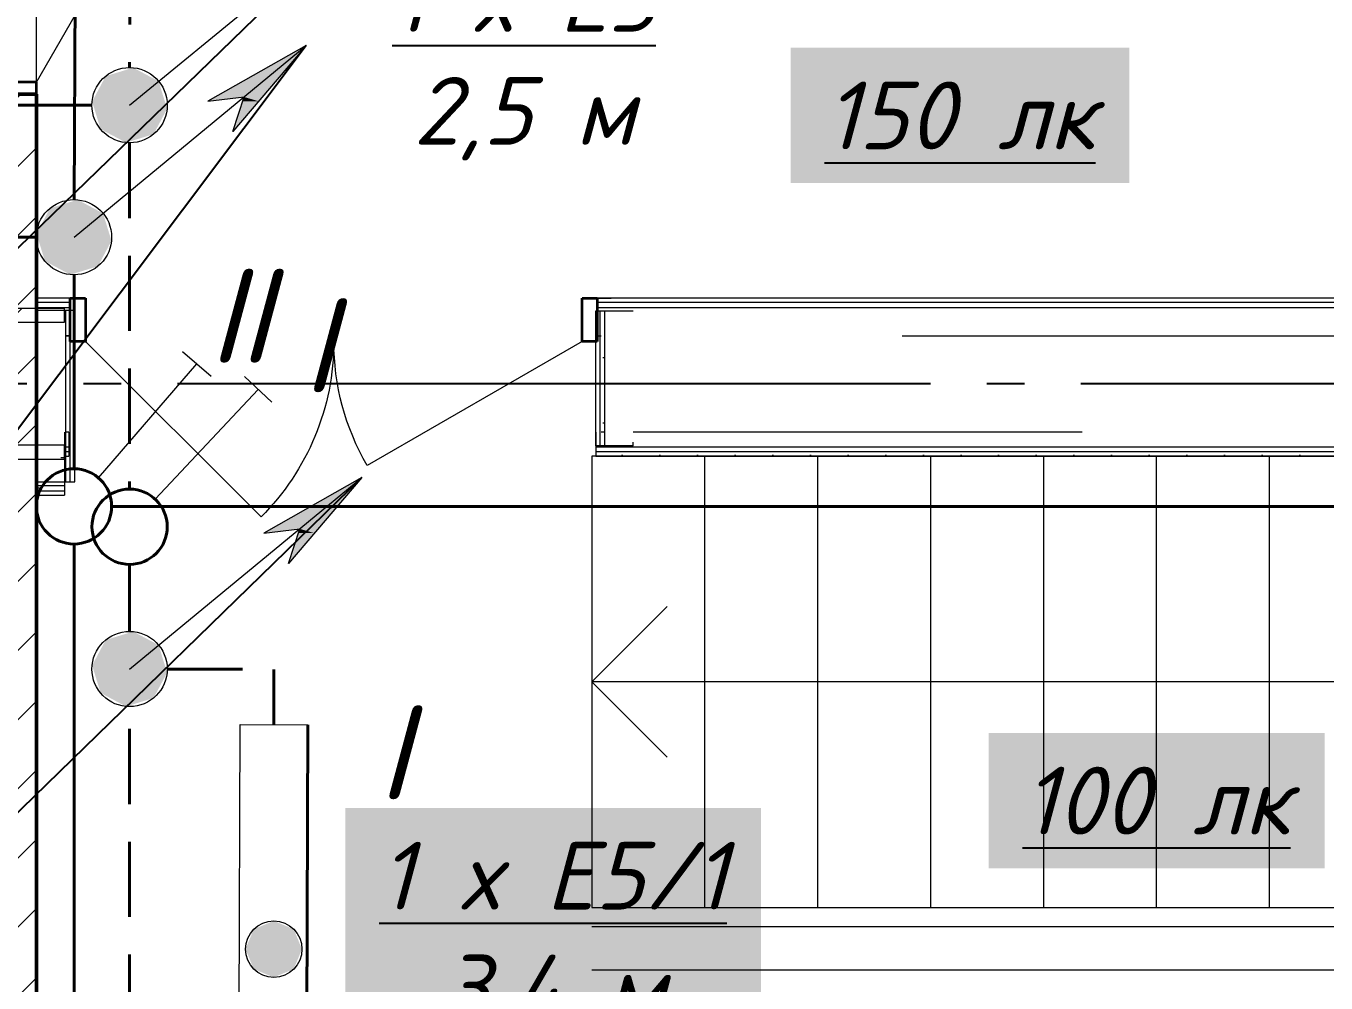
# Model space of a CAD drawing. Header units: millimetres. Extents: x 0 to 1293, y 0 to 420.
# Drawn here: x 522.16 to 556.7, y 233.66 to 259.1 of the extents above; entities that cross this region are included whole.
import ezdxf

# ---------------------------------------------------------------- set-up
doc = ezdxf.new("R2010")
doc.units = ezdxf.units.MM
for name, pattern in [('JIS_02_2.0', [3, 2, -1]), ('ГОСТ 2.303 5', [24, 20, -1.5, 1, -1.5]), ('СПКБ-0000-000-АР#001$0$Achse', [2300, 0, -800, 1500, 0])]:
    doc.linetypes.add(name, pattern=pattern)
for name, color, linetype in [('@000', 7, 'Continuous'), ('Viewport1ForCustomObjects_0', 7, 'Continuous'), ('Viewport2ForCustomObjects_0', 7, 'Continuous'), ('СПКБ-0000-000-АР#001$0$Двери ArchiCAD', 7, 'Continuous'), ('СПКБ-0000-000-АР#001$0$Колонны новые', 7, 'Continuous'), ('СПКБ-0000-000-АР#001$0$Лестница', 7, 'Continuous'), ('СПКБ-0000-000-АР#001$0$Перекрытие новые', 7, 'Continuous'), ('СПКБ-0000-000-АР#001$0$Стены', 7, 'Continuous'), ('Строительные оси', 7, 'Continuous'), ('ЭО_АВАРИЙНОЕ ОСВЕЩЕНИЕ', 7, 'Continuous'), ('ЭО_РАБОЧЕЕ ОСВЕЩЕНИЕ', 7, 'Continuous')]:
    doc.layers.add(name, color=color, linetype=linetype)
for name, color, linetype, lineweight in [('СПКБ-0000-000-АР#001$0$0_Ном._пера__20', 1, 'Continuous', 20), ('СПКБ-0000-000-АР#001$0$Двери ArchiCAD_Ном._пера__1', 7, 'Continuous', 13), ('СПКБ-0000-000-АР#001$0$Двери ArchiCAD_Ном._пера__20', 1, 'Continuous', 20), ('СПКБ-0000-000-АР#001$0$Двери ArchiCAD_Ном._пера__6', 5, 'Continuous', 9), ('СПКБ-0000-000-АР#001$0$Колонны новые_Ном._пера__20', 1, 'Continuous', 20), ('СПКБ-0000-000-АР#001$0$Лестница_Ном._пера__20', 1, 'Continuous', 20), ('СПКБ-0000-000-АР#001$0$Перекрытие новые_Ном._пера__2', 8, 'Continuous', 15), ('СПКБ-0000-000-АР#001$0$Стены_Ном._пера__1', 7, 'Continuous', 13), ('СПКБ-0000-000-АР#001$0$Стены_Ном._пера__20', 1, 'Continuous', 20), ('СПКБ-0000-000-АР#001$0$Стены_Ном._пера__6', 5, 'Continuous', 9)]:
    doc.layers.add(name, color=color, linetype=linetype, lineweight=lineweight)
for name, color, linetype, lineweight, true_color in [('СПКБ-0000-000-АР#001$0$Двери ArchiCAD_Ном._пера__23', 7, 'Continuous', 35, 0xff6600), ('СПКБ-0000-000-АР#001$0$Двери ArchiCAD_Ном._пера__3', 7, 'Continuous', 18, 0xff6600), ('СПКБ-0000-000-АР#001$0$Двери ArchiCAD_Ном._пера__58', 7, 'Continuous', 50, 0xdf0000), ('СПКБ-0000-000-АР#001$0$Колонны новые_Ном._пера__108', 7, 'Continuous', 13, 0xfd8379), ('СПКБ-0000-000-АР#001$0$Стены_Ном._пера__58', 7, 'Continuous', 50, 0xdf0000), ('СПКБ-0000-000-АР#001$0$Стены_Ном._пера__68', 7, 'Continuous', 20, 0xfd4435)]:
    doc.layers.add(name, color=color, linetype=linetype, lineweight=lineweight, true_color=true_color)
doc.styles.add('1.8', font='isocpeui.ttf', dxfattribs={"height": 1.8})
doc.styles.add('2.5', font='isocpeui.ttf')
pattern_1 = [(0, (0, 0), (0, 173.2051), [0, -100]), (0, (50, 86.6), (0, 173.2051), [0, -100])]

# ---------------------------------------------------------------- blocks, each defined once
blk = doc.blocks.new('СПКБ-0000-000-АР#001$0$Перекрытие_14', base_point=(-24406.7, 25286.1))
at = {"layer": 'СПКБ-0000-000-АР#001$0$Перекрытие новые_Ном._пера__2', "color": 8, "linetype": 'Continuous', "lineweight": 15, "flags": 128}
blk.add_lwpolyline([(-24406.7, 25286.1), (17886.7, 25286.1), (17886.7, 19190.9), (18207.5, 19191.7), (18218.1, 15055.7), (18468.1, 15055.7), (18468.1, 13655.7), (18218.1, 13655.7), (18247.5, 3579.8), (17892.7, 3578.9), (17892.7, -2534.3), (-24406.7, -2530.3)], close=True, dxfattribs=at)
blk = doc.blocks.new('СПКБ-0000-000-АР#001$0$Металлическая Двупольная дверь 19')
at = {"layer": 'СПКБ-0000-000-АР#001$0$Двери ArchiCAD_Ном._пера__23', "color": 30, "linetype": 'Continuous', "lineweight": 35, "true_color": 0xff6600}
for p, q in [((-668, 0), (-700, 0)), ((-700, 0), (-700, -100)), ((-668, -100), (-668, 0)), ((700, 0), (668, 0)), ((668, 0), (668, -100)), ((700, -100), (700, 0)), ((-700, -100), (-668, -100)), ((668, -100), (700, -100))]:
    blk.add_line(p, q, dxfattribs=at)
at = {"layer": 'СПКБ-0000-000-АР#001$0$Двери ArchiCAD_Ном._пера__3', "color": 30, "linetype": 'Continuous', "lineweight": 18, "true_color": 0xff6600}
for p, q in [((-668, 0), (-89.5, 334)), ((668, 0), (89.5, 334))]:
    blk.add_line(p, q, dxfattribs=at)
for centre, start, end in [((-668, 0), 0, 30), ((668, 0), 150, 180)]:
    blk.add_arc(centre, 668, start, end, dxfattribs=at)
at = {"layer": 'СПКБ-0000-000-АР#001$0$Двери ArchiCAD_Ном._пера__58', "color": 12, "linetype": 'Continuous', "lineweight": 50, "true_color": 0xdf0000}
for p, q in [((-700, 0), (-750, 0)), ((-700, 0), (-700, -100)), ((700, 0), (700, -100)), ((700, 0), (750, 0)), ((-700, -100), (-700, -250)), ((700, -100), (700, -250)), ((-700, -250), (-750, -250)), ((700, -250), (750, -250))]:
    blk.add_line(p, q, dxfattribs=at)
blk = doc.blocks.new('СПКБ-0000-000-АР#001$0$Стена_21', base_point=(18343.1, 18676.7))
at = {"layer": 'СПКБ-0000-000-АР#001$0$Стены_Ном._пера__20', "linetype": 'Continuous', "lineweight": 20}
h = blk.add_hatch(dxfattribs=at)
h.set_pattern_fill('КИРПИЧ_ОБЫКНОВЕННЫЙ', color=1, style=0, pattern_type=2)
h.set_pattern_definition([(45, (0, 0), (-91.9239, 91.9239), [])])
h.paths.add_polyline_path([(18218.1, 4086.3), (18468.1, 4086.3), (18468.1, 13655.7), (18368.1, 13655.7), (18218.1, 13655.7)])
at = {"layer": 'СПКБ-0000-000-АР#001$0$Стены_Ном._пера__58', "color": 12, "linetype": 'Continuous', "lineweight": 50, "true_color": 0xdf0000}
for q in [(18368.1, 13655.7), (18468.1, 13605.7)]:
    blk.add_line((18468.1, 13655.7), q, dxfattribs=at)
at = {"layer": 'СПКБ-0000-000-АР#001$0$Стены_Ном._пера__58', "color": 12, "linetype": 'Continuous', "lineweight": 50, "true_color": 0xdf0000, "flags": 128}
blk.add_lwpolyline([(18468.1, 4086.3), (18468.1, 13655.7)], dxfattribs=at)
at = {"layer": 'СПКБ-0000-000-АР#001$0$Двери ArchiCAD', "color": 21, "linetype": 'Continuous', "lineweight": 18, "true_color": 0xff9955, "zscale": 1000, "rotation": 270}
blk.add_blockref('СПКБ-0000-000-АР#001$0$Металлическая Двупольная дверь 19', (18468.1, 14355.7), dxfattribs=at)
blk = doc.blocks.new('СПКБ-0000-000-АР#001$0$Стена_52', base_point=(18470.3, 13081.5))
at = {"layer": 'СПКБ-0000-000-АР#001$0$Стены_Ном._пера__20', "linetype": 'Continuous', "lineweight": 20}
h = blk.add_hatch(dxfattribs=at)
h.set_pattern_fill('ШТУКАТУРКА', color=1, style=0, pattern_type=2)
h.set_pattern_definition(pattern_1)
h.paths.add_polyline_path([(18545.3, 13081.5), (18545.3, 12624.9), (18558.3, 12624.9), (18558.3, 13081.5)])
h = blk.add_hatch(dxfattribs=at)
h.set_pattern_fill('ШТУКАТУРКА', color=1, style=0, pattern_type=2)
h.set_pattern_definition(pattern_1)
h.paths.add_polyline_path([(18570.3, 12624.9), (18570.3, 13081.5), (18558.3, 13081.5), (18558.3, 12624.9)])
at = {"layer": 'СПКБ-0000-000-АР#001$0$Стены_Ном._пера__1', "color": 7, "linetype": 'СПКБ-0000-000-АР#001$0$Achse', "lineweight": 13, "flags": 128}
blk.add_lwpolyline([(18470.3, 13081.5), (18470.3, 12624.9)], dxfattribs=at)
at = {"layer": 'СПКБ-0000-000-АР#001$0$Стены_Ном._пера__1', "color": 7, "linetype": 'Continuous', "lineweight": 13, "flags": 128}
for points in [[(18470.3, 13081.5), (18545.3, 13081.5)], [(18470.3, 12624.9), (18545.3, 12624.9)]]:
    blk.add_lwpolyline(points, dxfattribs=at)
at = {"layer": 'СПКБ-0000-000-АР#001$0$Стены_Ном._пера__20', "color": 1, "linetype": 'Continuous', "lineweight": 20, "flags": 128}
for points in [[(18545.3, 13081.5), (18558.3, 13081.5)], [(18558.3, 13081.5), (18570.3, 13081.5)], [(18570.3, 12624.9), (18570.3, 13081.5)], [(18545.3, 12624.9), (18558.3, 12624.9)], [(18558.3, 12624.9), (18570.3, 12624.9)]]:
    blk.add_lwpolyline(points, dxfattribs=at)
at = {"layer": 'СПКБ-0000-000-АР#001$0$Стены_Ном._пера__68', "color": 20, "linetype": 'Continuous', "lineweight": 20, "true_color": 0xfd4435}
for p, q in [((18545.3, 13081.5), (18545.3, 12624.9)), ((18558.3, 12624.9), (18558.3, 13081.5))]:
    blk.add_line(p, q, dxfattribs=at)
blk = doc.blocks.new('СПКБ-0000-000-АР#001$0$Стена_55', base_point=(18543.2, 12689.2))
at = {"layer": 'СПКБ-0000-000-АР#001$0$Стены_Ном._пера__20', "linetype": 'Continuous', "lineweight": 20}
h = blk.add_hatch(dxfattribs=at)
h.set_pattern_fill('ШТУКАТУРКА', color=1, style=0, pattern_type=2)
h.set_pattern_definition(pattern_1)
h.paths.add_polyline_path([(18543.2, 12614.2), (18468.1, 12614.2), (18468.1, 12601.2), (18543.2, 12601.2)])
h = blk.add_hatch(dxfattribs=at)
h.set_pattern_fill('ШТУКАТУРКА', color=1, style=0, pattern_type=2)
h.set_pattern_definition(pattern_1)
h.paths.add_polyline_path([(18468.1, 12589.2), (18543.2, 12589.2), (18543.2, 12601.2), (18468.1, 12601.2)])
at = {"layer": 'СПКБ-0000-000-АР#001$0$Стены_Ном._пера__1', "color": 7, "linetype": 'СПКБ-0000-000-АР#001$0$Achse', "lineweight": 13, "flags": 128}
blk.add_lwpolyline([(18543.2, 12689.2), (18468.1, 12689.2)], dxfattribs=at)
at = {"layer": 'СПКБ-0000-000-АР#001$0$Стены_Ном._пера__1', "color": 7, "linetype": 'Continuous', "lineweight": 13, "flags": 128}
for points in [[(18468.1, 12689.2), (18468.1, 12614.2)], [(18543.2, 12689.2), (18543.2, 12614.2)]]:
    blk.add_lwpolyline(points, dxfattribs=at)
at = {"layer": 'СПКБ-0000-000-АР#001$0$Стены_Ном._пера__20', "color": 1, "linetype": 'Continuous', "lineweight": 20, "flags": 128}
for points in [[(18468.1, 12614.2), (18468.1, 12601.2)], [(18543.2, 12614.2), (18543.2, 12601.2)], [(18468.1, 12601.2), (18468.1, 12589.2)], [(18468.1, 12589.2), (18543.2, 12589.2)], [(18543.2, 12601.2), (18543.2, 12589.2)]]:
    blk.add_lwpolyline(points, dxfattribs=at)
at = {"layer": 'СПКБ-0000-000-АР#001$0$Стены_Ном._пера__68', "color": 20, "linetype": 'Continuous', "lineweight": 20, "true_color": 0xfd4435}
for p, q in [((18543.2, 12614.2), (18468.1, 12614.2)), ((18468.1, 12601.2), (18543.2, 12601.2))]:
    blk.add_line(p, q, dxfattribs=at)
blk = doc.blocks.new('СПКБ-0000-000-АР#001$0$Двупольная Дверь 19_7')
at = {"layer": 'СПКБ-0000-000-АР#001$0$Двери ArchiCAD_Ном._пера__1', "color": 7, "linetype": 'СПКБ-0000-000-АР#001$0$Achse', "lineweight": 13}
for p, q in [((-700, -15), (-737, -15)), ((700, -15), (737, -15))]:
    blk.add_line(p, q, dxfattribs=at)
at = {"layer": 'СПКБ-0000-000-АР#001$0$Двери ArchiCAD_Ном._пера__1', "color": 7, "linetype": 'Continuous', "lineweight": 13}
for p, q in [((-700, -90), (-700, -15)), ((700, -90), (700, -15))]:
    blk.add_line(p, q, dxfattribs=at)
at = {"layer": 'СПКБ-0000-000-АР#001$0$Двери ArchiCAD_Ном._пера__20', "color": 1, "linetype": 'Continuous', "lineweight": 20}
for p, q in [((-700, -103), (-700, -90)), ((-700, -115), (-700, -103)), ((700, -103), (700, -90)), ((700, -115), (700, -103)), ((-700, -115), (-737, -115)), ((700, -115), (737, -115))]:
    blk.add_line(p, q, dxfattribs=at)
at = {"layer": 'СПКБ-0000-000-АР#001$0$Двери ArchiCAD_Ном._пера__23', "color": 30, "linetype": 'Continuous', "lineweight": 35, "true_color": 0xff6600}
for p, q in [((-660, 0), (-700, 0)), ((-700, 0), (-700, -115)), ((-660, -115), (-660, 0)), ((700, 0), (660, 0)), ((660, 0), (660, -115)), ((700, -115), (700, 0)), ((-700, -115), (-660, -115)), ((660, -115), (700, -115))]:
    blk.add_line(p, q, dxfattribs=at)
at = {"layer": 'СПКБ-0000-000-АР#001$0$Двери ArchiCAD_Ном._пера__3', "color": 30, "linetype": 'Continuous', "lineweight": 18, "true_color": 0xff6600}
for p, q in [((-660, 0), (-193.3, 466.7)), ((660, 0), (88.4, 330))]:
    blk.add_line(p, q, dxfattribs=at)
for centre, start, end in [((-660, 0), 0, 45), ((660, 0), 150, 180)]:
    blk.add_arc(centre, 660, start, end, dxfattribs=at)
blk = doc.blocks.new('СПКБ-0000-000-АР#001$0$Стена_126', base_point=(18468.1, 13013.6))
at = {"layer": 'СПКБ-0000-000-АР#001$0$Стены_Ном._пера__20', "linetype": 'Continuous', "lineweight": 20}
h = blk.add_hatch(dxfattribs=at)
h.set_pattern_fill('ШТУКАТУРКА', color=1, style=0, pattern_type=2)
h.set_pattern_definition(pattern_1)
h.paths.add_polyline_path([(18558.3, 13113.6), (18468.1, 13113.6), (18468.1, 13101.6), (18558.3, 13101.6)])
h = blk.add_hatch(dxfattribs=at)
h.set_pattern_fill('ШТУКАТУРКА', color=1, style=0, pattern_type=2)
h.set_pattern_definition(pattern_1)
h.paths.add_polyline_path([(18468.1, 13088.6), (18558.3, 13088.6), (18558.3, 13101.6), (18468.1, 13101.6)])
h = blk.add_hatch(dxfattribs=at)
h.set_pattern_fill('ШТУКАТУРКА', color=1, style=0, pattern_type=2)
h.set_pattern_definition(pattern_1)
h.paths.add_polyline_path([(25022.7, 13113.6), (19958.3, 13113.6), (19958.3, 13101.6), (25022.7, 13101.6)])
h = blk.add_hatch(dxfattribs=at)
h.set_pattern_fill('ШТУКАТУРКА', color=1, style=0, pattern_type=2)
h.set_pattern_definition(pattern_1)
h.paths.add_polyline_path([(19958.3, 13101.6), (19958.3, 13088.6), (25022.7, 13088.6), (25022.7, 13101.6)])
at = {"layer": 'СПКБ-0000-000-АР#001$0$Стены_Ном._пера__1', "color": 7, "linetype": 'Continuous', "lineweight": 13}
for p, q in [((18558.3, 13088.6), (18558.3, 13013.6)), ((19958.3, 13088.6), (19958.3, 13013.6))]:
    blk.add_line(p, q, dxfattribs=at)
at = {"layer": 'СПКБ-0000-000-АР#001$0$Стены_Ном._пера__1', "color": 7, "linetype": 'СПКБ-0000-000-АР#001$0$Achse', "lineweight": 13}
for p, q in [((18558.3, 13013.6), (18521.3, 13013.6)), ((19958.3, 13013.6), (19995.3, 13013.6))]:
    blk.add_line(p, q, dxfattribs=at)
at = {"layer": 'СПКБ-0000-000-АР#001$0$Стены_Ном._пера__1', "color": 7, "linetype": 'Continuous', "lineweight": 13, "flags": 128}
blk.add_lwpolyline([(18468.1, 13013.6), (18468.1, 13088.6)], dxfattribs=at)
at = {"layer": 'СПКБ-0000-000-АР#001$0$Стены_Ном._пера__1', "color": 7, "linetype": 'СПКБ-0000-000-АР#001$0$Achse', "lineweight": 13, "flags": 128}
for points in [[(18468.1, 13013.6), (18470.3, 13013.6)], [(18545.3, 13013.6), (18558.3, 13013.6)], [(19958.3, 13013.6), (25022.7, 13013.6)]]:
    blk.add_lwpolyline(points, dxfattribs=at)
at = {"layer": 'СПКБ-0000-000-АР#001$0$Стены_Ном._пера__20', "color": 1, "linetype": 'Continuous', "lineweight": 20}
for p, q in [((18558.3, 13113.6), (18521.3, 13113.6)), ((18558.3, 13113.6), (18558.3, 13101.6)), ((18558.3, 13101.6), (18558.3, 13088.6)), ((19958.3, 13113.6), (19995.3, 13113.6)), ((19958.3, 13113.6), (19958.3, 13101.6)), ((19958.3, 13101.6), (19958.3, 13088.6))]:
    blk.add_line(p, q, dxfattribs=at)
at = {"layer": 'СПКБ-0000-000-АР#001$0$Стены_Ном._пера__20', "color": 1, "linetype": 'Continuous', "lineweight": 20, "flags": 128}
for points in [[(18558.3, 13113.6), (18468.1, 13113.6)], [(18468.1, 13101.6), (18468.1, 13113.6)], [(18468.1, 13088.6), (18468.1, 13101.6)], [(25022.7, 13113.6), (19958.3, 13113.6)]]:
    blk.add_lwpolyline(points, dxfattribs=at)
at = {"layer": 'СПКБ-0000-000-АР#001$0$Стены_Ном._пера__68', "color": 20, "linetype": 'Continuous', "lineweight": 20, "true_color": 0xfd4435}
for p, q in [((18558.3, 13101.6), (18468.1, 13101.6)), ((25022.7, 13101.6), (19958.3, 13101.6)), ((18468.1, 13088.6), (18558.3, 13088.6)), ((19958.3, 13088.6), (25022.7, 13088.6))]:
    blk.add_line(p, q, dxfattribs=at)
at = {"layer": 'СПКБ-0000-000-АР#001$0$Двери ArchiCAD', "color": 21, "linetype": 'Continuous', "lineweight": 18, "true_color": 0xff9955, "xscale": -1, "zscale": 1000, "rotation": 180}
blk.add_blockref('СПКБ-0000-000-АР#001$0$Двупольная Дверь 19_7', (19258.3, 12998.6), dxfattribs=at)
blk = doc.blocks.new('СПКБ-0000-000-АР#001$0$Стена_129', base_point=(20053.3, 12720.6))
at = {"layer": 'СПКБ-0000-000-АР#001$0$Стены_Ном._пера__20', "linetype": 'Continuous', "lineweight": 20}
h = blk.add_hatch(dxfattribs=at)
h.set_pattern_fill('ШТУКАТУРКА', color=1, style=0, pattern_type=2)
h.set_pattern_definition(pattern_1)
h.paths.add_polyline_path([(19953.3, 13078.5), (19953.3, 12720.6), (19965.3, 12720.6), (19965.3, 13078.5)])
h = blk.add_hatch(dxfattribs=at)
h.set_pattern_fill('ШТУКАТУРКА', color=1, style=0, pattern_type=2)
h.set_pattern_definition(pattern_1)
h.paths.add_polyline_path([(19978.3, 12720.6), (19978.3, 13078.5), (19965.3, 13078.5), (19965.3, 12720.6)])
at = {"layer": 'СПКБ-0000-000-АР#001$0$Стены_Ном._пера__1', "color": 7, "linetype": 'Continuous', "lineweight": 13, "flags": 128}
for points in [[(20053.3, 13078.5), (19978.3, 13078.5)], [(20053.3, 12720.6), (19978.3, 12720.6)]]:
    blk.add_lwpolyline(points, dxfattribs=at)
at = {"layer": 'СПКБ-0000-000-АР#001$0$Стены_Ном._пера__1', "color": 7, "linetype": 'СПКБ-0000-000-АР#001$0$Achse', "lineweight": 13, "flags": 128}
blk.add_lwpolyline([(20053.3, 12720.6), (20053.3, 13078.5)], dxfattribs=at)
at = {"layer": 'СПКБ-0000-000-АР#001$0$Стены_Ном._пера__20', "color": 1, "linetype": 'Continuous', "lineweight": 20, "flags": 128}
for points in [[(19965.3, 13078.5), (19953.3, 13078.5)], [(19953.3, 13078.5), (19953.3, 12720.6)], [(19978.3, 13078.5), (19965.3, 13078.5)], [(19965.3, 12720.6), (19953.3, 12720.6)], [(19978.3, 12720.6), (19965.3, 12720.6)]]:
    blk.add_lwpolyline(points, dxfattribs=at)
at = {"layer": 'СПКБ-0000-000-АР#001$0$Стены_Ном._пера__68', "color": 20, "linetype": 'Continuous', "lineweight": 20, "true_color": 0xfd4435}
for p, q in [((19965.3, 13078.5), (19965.3, 12720.6)), ((19978.3, 12720.6), (19978.3, 13078.5))]:
    blk.add_line(p, q, dxfattribs=at)
blk = doc.blocks.new('СПКБ-0000-000-АР#001$0$Простой Проем Двери_4')
at = {"layer": 'СПКБ-0000-000-АР#001$0$Двери ArchiCAD_Ном._пера__1', "color": 7, "linetype": 'Continuous', "lineweight": 13}
for p, q in [((-700, 0), (-700, 40)), ((700, 0), (700, 40))]:
    blk.add_line(p, q, dxfattribs=at)
at = {"layer": 'СПКБ-0000-000-АР#001$0$Двери ArchiCAD_Ном._пера__6', "color": 5, "linetype": 'Continuous', "lineweight": 9}
for p, q in [((-700, 52), (-700, 64)), ((-700, 40), (-700, 52)), ((700, 52), (700, 64)), ((700, 40), (700, 52))]:
    blk.add_line(p, q, dxfattribs=at)
blk = doc.blocks.new('СПКБ-0000-000-АР#001$0$Стена_130', base_point=(24440.6, 12757.6))
at = {"layer": 'СПКБ-0000-000-АР#001$0$Стены_Ном._пера__20', "linetype": 'Continuous', "lineweight": 20}
h = blk.add_hatch(dxfattribs=at)
h.set_pattern_fill('ШТУКАТУРКА', color=1, style=0, pattern_type=2)
h.set_pattern_definition(pattern_1)
h.paths.add_polyline_path([(18554.3, 12717.6), (18543.2, 12717.6), (18543.2, 12705.6), (18554.3, 12705.6)])
h = blk.add_hatch(dxfattribs=at)
h.set_pattern_fill('ШТУКАТУРКА', color=1, style=0, pattern_type=2)
h.set_pattern_definition(pattern_1)
h.paths.add_polyline_path([(24376.6, 12717.6), (19954.3, 12717.6), (19954.3, 12705.6), (24376.6, 12705.6)])
h = blk.add_hatch(dxfattribs=at)
h.set_pattern_fill('ШТУКАТУРКА', color=1, style=0, pattern_type=2)
h.set_pattern_definition(pattern_1)
h.paths.add_polyline_path([(18543.2, 12693.6), (18554.3, 12693.6), (18554.3, 12705.6), (18543.2, 12705.6)])
h = blk.add_hatch(dxfattribs=at)
h.set_pattern_fill('ШТУКАТУРКА', color=1, style=0, pattern_type=2)
h.set_pattern_definition(pattern_1)
h.paths.add_polyline_path([(19954.3, 12693.6), (24376.6, 12693.6), (24376.6, 12705.6), (19954.3, 12705.6)])
at = {"layer": 'СПКБ-0000-000-АР#001$0$Стены_Ном._пера__1', "color": 7, "linetype": 'СПКБ-0000-000-АР#001$0$Achse', "lineweight": 13, "flags": 128}
for points in [[(18554.3, 12757.6), (18543.2, 12757.6)], [(19978.3, 12757.6), (19954.3, 12757.6)], [(24376.6, 12757.6), (20053.3, 12757.6)]]:
    blk.add_lwpolyline(points, dxfattribs=at)
at = {"layer": 'СПКБ-0000-000-АР#001$0$Стены_Ном._пера__1', "color": 7, "linetype": 'Continuous', "lineweight": 13, "flags": 128}
blk.add_lwpolyline([(18543.2, 12757.6), (18543.2, 12717.6)], dxfattribs=at)
at = {"layer": 'СПКБ-0000-000-АР#001$0$Стены_Ном._пера__6', "color": 5, "linetype": 'Continuous', "lineweight": 9, "flags": 128}
for points in [[(18543.2, 12717.6), (18543.2, 12705.6)], [(18543.2, 12705.6), (18543.2, 12693.6)], [(18543.2, 12693.6), (18554.3, 12693.6)], [(19954.3, 12693.6), (24376.6, 12693.6)]]:
    blk.add_lwpolyline(points, dxfattribs=at)
at = {"layer": 'СПКБ-0000-000-АР#001$0$Стены_Ном._пера__68', "color": 20, "linetype": 'Continuous', "lineweight": 20, "true_color": 0xfd4435}
for p, q in [((18554.3, 12717.6), (18543.2, 12717.6)), ((24376.6, 12717.6), (19954.3, 12717.6)), ((18543.2, 12705.6), (18554.3, 12705.6)), ((19954.3, 12705.6), (24376.6, 12705.6))]:
    blk.add_line(p, q, dxfattribs=at)
at = {"layer": 'СПКБ-0000-000-АР#001$0$Двери ArchiCAD', "color": 21, "linetype": 'Continuous', "lineweight": 18, "true_color": 0xff9955, "xscale": -1, "zscale": 1000, "rotation": 180}
blk.add_blockref('СПКБ-0000-000-АР#001$0$Простой Проем Двери_4', (19254.3, 12757.6), dxfattribs=at)
blk = doc.blocks.new('СПКБ-0000-000-АР#001$0$Колонна_114', base_point=(18343.1, 12885.7))
at = {"layer": 'СПКБ-0000-000-АР#001$0$Колонны новые_Ном._пера__108', "linetype": 'Continuous', "lineweight": 13, "true_color": 0xfd8379}
h = blk.add_hatch(dxfattribs=at)
h.set_pattern_fill('СТАЛЬ', color=11, style=0, pattern_type=2)
h.set_pattern_definition([(45, (0, 0), (-159.099, 159.099), []), (45, (-53.03, 53.03), (-159.099, 159.099), [])])
h.paths.add_polyline_path([(18143.1, 12685.7), (18543.1, 12685.7), (18543.1, 12722.4), (18354.8, 12722.4), (18354.8, 13049.1), (18543.1, 13049.1), (18543.1, 13085.7), (18143.1, 13085.7), (18143.1, 13049.1), (18331.4, 13049.1), (18331.4, 12722.4), (18143.1, 12722.4)])
at = {"layer": 'СПКБ-0000-000-АР#001$0$Колонны новые_Ном._пера__20', "color": 1, "linetype": 'Continuous', "lineweight": 20}
for p, q in [((18543.1, 13085.7), (18143.1, 13085.7)), ((18143.1, 13085.7), (18143.1, 13049.1)), ((18543.1, 13049.1), (18543.1, 13085.7)), ((18143.1, 13049.1), (18331.4, 13049.1)), ((18331.4, 13049.1), (18331.4, 12722.4)), ((18354.8, 12722.4), (18354.8, 13049.1)), ((18354.8, 13049.1), (18543.1, 13049.1)), ((18331.4, 12722.4), (18143.1, 12722.4)), ((18143.1, 12722.4), (18143.1, 12685.7)), ((18543.1, 12722.4), (18354.8, 12722.4)), ((18543.1, 12685.7), (18543.1, 12722.4)), ((18143.1, 12685.7), (18543.1, 12685.7))]:
    blk.add_line(p, q, dxfattribs=at)
blk = doc.blocks.new('СПКБ-0000-000-АР#001$0$Лестничный Марш ЖБ 19')
at = {"layer": 'СПКБ-0000-000-АР#001$0$Лестница_Ном._пера__20', "color": 1, "linetype": 'Continuous', "lineweight": 20}
for p, q in [((1200, 3600), (0, 3600)), ((0, 3600), (0, 0)), ((600, 3600), (400, 3400)), ((600, 0), (600, 3600)), ((800, 3400), (600, 3600)), ((1200, 0), (1200, 3600)), ((0, 3300), (1200, 3300)), ((0, 3000), (1200, 3000)), ((0, 2700), (1200, 2700)), ((0, 2400), (1200, 2400)), ((0, 2100), (1200, 2100)), ((0, 1800), (1200, 1800))]:
    blk.add_line(p, q, dxfattribs=at)
blk = doc.blocks.new('*E595')
at = {"layer": 'СПКБ-0000-000-АР#001$0$0_Ном._пера__20', "color": 1, "linetype": 'Continuous', "lineweight": 20}
for p, q in [((475.76, 165.078), (511.76, 165.078)), ((475.76, 163.922), (511.76, 163.922))]:
    blk.add_line(p, q, dxfattribs=at)
at = {"layer": 'СПКБ-0000-000-АР#001$0$Колонны новые', "color": 1, "lineweight": 20, "xscale": 0.01, "yscale": 0.01, "zscale": 0.01}
blk.add_blockref('СПКБ-0000-000-АР#001$0$Колонна_114', (459.75, 179.5), dxfattribs=at)
at = {"layer": 'СПКБ-0000-000-АР#001$0$Лестница', "color": 161, "linetype": 'Continuous', "lineweight": 20, "true_color": 0xaaaaff, "xscale": 0.01, "yscale": 0.01, "zscale": 10, "rotation": 90}
blk.add_blockref('СПКБ-0000-000-АР#001$0$Лестничный Марш ЖБ 19', (511.76, 165.578), dxfattribs=at)
at = {"layer": 'СПКБ-0000-000-АР#001$0$Перекрытие новые', "color": 8, "linetype": 'Continuous', "lineweight": 15, "xscale": 0.01, "yscale": 0.01, "zscale": 0.01}
blk.add_blockref('СПКБ-0000-000-АР#001$0$Перекрытие_14', (32.251, 303.504), dxfattribs=at)
at = {"layer": 'СПКБ-0000-000-АР#001$0$Стены', "color": 12, "lineweight": 50, "true_color": 0xdf0000, "xscale": 0.01, "yscale": 0.01, "zscale": 0.01}
for name, p in [('СПКБ-0000-000-АР#001$0$Стена_21', (459.75, 237.41)), ('СПКБ-0000-000-АР#001$0$Стена_126', (461, 180.778)), ('СПКБ-0000-000-АР#001$0$Стена_52', (461.022, 181.457)), ('СПКБ-0000-000-АР#001$0$Стена_129', (476.852, 177.849)), ('СПКБ-0000-000-АР#001$0$Стена_130', (520.725, 178.218)), ('СПКБ-0000-000-АР#001$0$Стена_55', (461.75, 177.535))]:
    blk.add_blockref(name, p, dxfattribs=at)
blk = doc.blocks.new('*E596')
at = {"layer": 'Строительные оси', "color": 3, "linetype": 'ГОСТ 2.303 5', "lineweight": 25}
blk.add_line((578.188, 188), (14.188, 188), dxfattribs=at)
at = {"layer": 'ЭО_АВАРИЙНОЕ ОСВЕЩЕНИЕ', "color": 1, "linetype": 'JIS_02_2.0', "lineweight": 40}
for p, q in [((484.931, 214.551), (484.916, 196.405)), ((483.915, 195.405), (480.245, 195.405)), ((484.915, 194.405), (484.915, 185.2)), ((484.915, 183.2), (484.915, 181.418)), ((485.915, 180.416), (488.744, 180.409)), ((488.744, 180.409), (488.744, 178.938)), ((484.915, 155.828), (484.915, 179.418))]:
    blk.add_line(p, q, dxfattribs=at)
at = {"layer": 'ЭО_АВАРИЙНОЕ ОСВЕЩЕНИЕ', "color": 7, "lineweight": 0}
for p, q in [((484.915, 195.405), (491.088, 200.495)), ((487.965, 188.194), (488.695, 187.511)), ((485.598, 184.93), (488.33, 187.852)), ((484.915, 180.418), (491.088, 185.508)), ((491.088, 185.508), (488.477, 184.03)), ((491.088, 185.508), (489.14, 183.226)), ((488.477, 184.03), (489.434, 184.144)), ((489.14, 183.226), (489.434, 184.144)), ((487.81, 166.941), (487.848, 178.941)), ((487.848, 178.941), (489.648, 178.935))]:
    blk.add_line(p, q, dxfattribs=at)
at = {"layer": 'ЭО_АВАРИЙНОЕ ОСВЕЩЕНИЕ', "color": 1, "lineweight": 40}
blk.add_line((489.648, 178.935), (489.61, 166.935), dxfattribs=at)
at = {"layer": 'ЭО_АВАРИЙНОЕ ОСВЕЩЕНИЕ', "color": 7, "lineweight": 0}
for centre, radius in [((484.915, 195.405), 1), ((484.915, 180.418), 1), ((488.744, 172.973), 0.75)]:
    blk.add_circle(centre, radius, dxfattribs=at)
at = {"layer": 'ЭО_АВАРИЙНОЕ ОСВЕЩЕНИЕ', "color": 1, "lineweight": 40}
blk.add_circle((484.915, 184.2), 1, dxfattribs=at)
at = {"layer": 'ЭО_АВАРИЙНОЕ ОСВЕЩЕНИЕ', "color": 1, "lineweight": 60}
for points in [[(484.279, 196.177), (484.207, 196.041), (485.687, 196.041)], [(485.011, 196.401), (484.279, 196.177), (485.432, 196.177)], [(484.279, 196.177), (485.432, 196.177), (485.687, 196.041)], [(484.207, 196.041), (483.92, 195.501), (485.852, 195.501)], [(484.207, 196.041), (485.687, 196.041), (485.852, 195.501)], [(483.92, 195.501), (483.979, 195.309), (485.911, 195.309)], [(483.92, 195.501), (485.852, 195.501), (485.911, 195.309)], [(483.979, 195.309), (484.144, 194.769), (485.624, 194.769)], [(483.979, 195.309), (485.911, 195.309), (485.624, 194.769)], [(484.144, 194.769), (484.399, 194.634), (485.552, 194.634)], [(484.144, 194.769), (485.624, 194.769), (485.552, 194.634)], [(484.399, 194.634), (485.552, 194.634), (484.82, 194.41)], [(485.011, 181.414), (484.279, 181.19), (485.432, 181.19)], [(484.207, 181.055), (483.92, 180.514), (485.852, 180.514)], [(484.279, 181.19), (484.207, 181.055), (485.687, 181.055)], [(484.207, 181.055), (485.687, 181.055), (485.852, 180.514)], [(484.279, 181.19), (485.432, 181.19), (485.687, 181.055)], [(483.92, 180.514), (483.979, 180.323), (485.911, 180.323)], [(483.92, 180.514), (485.852, 180.514), (485.911, 180.323)], [(483.979, 180.323), (484.144, 179.782), (485.624, 179.782)], [(483.979, 180.323), (485.911, 180.323), (485.624, 179.782)], [(484.144, 179.782), (484.399, 179.647), (485.552, 179.647)], [(484.144, 179.782), (485.624, 179.782), (485.552, 179.647)], [(484.399, 179.647), (485.552, 179.647), (484.82, 179.423)]]:
    blk.add_solid(points, dxfattribs=at)
at = {"layer": 'ЭО_АВАРИЙНОЕ ОСВЕЩЕНИЕ', "color": 1, "lineweight": 0}
for points in [[(491.088, 185.508), (488.678, 184.144), (489.434, 184.144)], [(491.088, 185.508), (489.434, 184.144), (489.924, 184.144)], [(488.678, 184.144), (489.434, 184.144), (488.477, 184.03)], [(489.434, 184.144), (489.398, 184.03), (489.826, 184.03)], [(489.434, 184.144), (489.924, 184.144), (489.826, 184.03)], [(489.398, 184.03), (489.826, 184.03), (489.14, 183.226)], [(488.747, 173.723), (488.216, 173.505), (489.268, 173.505)], [(488.214, 173.501), (487.994, 172.975), (489.492, 172.975)], [(488.216, 173.505), (488.214, 173.501), (489.276, 173.501)], [(488.214, 173.501), (489.276, 173.501), (489.492, 172.975)], [(488.216, 173.505), (489.268, 173.505), (489.276, 173.501)], [(487.994, 172.975), (487.996, 172.97), (489.494, 172.97)], [(487.994, 172.975), (489.492, 172.975), (489.494, 172.97)], [(487.996, 172.97), (488.212, 172.444), (489.274, 172.444)], [(487.996, 172.97), (489.494, 172.97), (489.274, 172.444)], [(488.212, 172.444), (488.22, 172.441), (489.273, 172.441)], [(488.212, 172.444), (489.274, 172.444), (489.273, 172.441)], [(488.22, 172.441), (489.273, 172.441), (488.742, 172.223)]]:
    blk.add_solid(points, dxfattribs=at)
at = {"layer": 'ЭО_РАБОЧЕЕ ОСВЕЩЕНИЕ', "color": 5, "lineweight": 40}
for p, q in [((483.528, 212.708), (483.442, 192.895)), ((479.757, 191.895), (482.438, 191.895)), ((483.438, 185.741), (483.438, 190.895)), ((539.605, 184.741), (484.438, 184.741)), ((484.438, 184.741), (539.605, 184.741)), ((483.438, 183.741), (483.438, 156.323))]:
    blk.add_line(p, q, dxfattribs=at)
at = {"layer": 'ЭО_РАБОЧЕЕ ОСВЕЩЕНИЕ', "color": 7, "lineweight": 0}
for p, q in [((483.438, 191.895), (489.607, 196.988)), ((489.607, 196.988), (486.997, 195.509)), ((489.607, 196.988), (487.66, 194.705)), ((486.997, 195.509), (487.954, 195.623)), ((487.66, 194.705), (487.954, 195.623)), ((486.321, 188.856), (487.079, 188.204)), ((484.09, 185.499), (486.7, 188.53))]:
    blk.add_line(p, q, dxfattribs=at)
blk.add_circle((483.438, 191.895), 1, dxfattribs=at)
at = {"layer": 'ЭО_РАБОЧЕЕ ОСВЕЩЕНИЕ', "color": 5, "lineweight": 40}
blk.add_circle((483.438, 184.741), 1, dxfattribs=at)
at = {"layer": 'ЭО_РАБОЧЕЕ ОСВЕЩЕНИЕ', "color": 5, "lineweight": 0}
for points in [[(489.607, 196.988), (487.199, 195.623), (487.954, 195.623)], [(489.607, 196.988), (487.954, 195.623), (488.443, 195.623)], [(487.199, 195.623), (487.954, 195.623), (486.997, 195.509)], [(487.918, 195.509), (488.346, 195.509), (487.66, 194.705)], [(487.954, 195.623), (487.918, 195.509), (488.346, 195.509)], [(487.954, 195.623), (488.443, 195.623), (488.346, 195.509)]]:
    blk.add_solid(points, dxfattribs=at)
at = {"layer": 'ЭО_РАБОЧЕЕ ОСВЕЩЕНИЕ', "color": 5, "lineweight": 60}
for points in [[(483.533, 192.891), (482.801, 192.666), (483.955, 192.666)], [(482.729, 192.532), (482.442, 191.99), (484.375, 191.99)], [(482.801, 192.666), (482.729, 192.532), (484.209, 192.532)], [(482.729, 192.532), (484.209, 192.532), (484.375, 191.99)], [(482.801, 192.666), (483.955, 192.666), (484.209, 192.532)], [(482.442, 191.99), (482.5, 191.8), (484.433, 191.8)], [(482.442, 191.99), (484.375, 191.99), (484.433, 191.8)], [(482.5, 191.8), (482.666, 191.259), (484.146, 191.259)], [(482.5, 191.8), (484.433, 191.8), (484.146, 191.259)], [(482.666, 191.259), (482.92, 191.124), (484.074, 191.124)], [(482.666, 191.259), (484.146, 191.259), (484.074, 191.124)], [(482.92, 191.124), (484.074, 191.124), (483.342, 190.9)]]:
    blk.add_solid(points, dxfattribs=at)
blk = doc.blocks.new('CustomObjectsInViewport1_0')
at = {"layer": 'ЭО_АВАРИЙНОЕ ОСВЕЩЕНИЕ'}
for p, q in [((531.088, 262.081), (514.379, 245.837)), ((531.088, 247.094), (514.379, 230.837))]:
    blk.add_line(p, q, dxfattribs=at)
at = {"layer": 'ЭО_РАБОЧЕЕ ОСВЕЩЕНИЕ'}
blk.add_line((529.607, 258.574), (514.379, 238.337), dxfattribs=at)

msp = doc.modelspace()

# ---------------------------------------------------------------- block references
at = {"layer": '@000', "color": 1, "linetype": 'JIS_02_2.0', "lineweight": 40}
msp.add_blockref('*E595', (61.438, 70.086), dxfattribs=at)
at = {"layer": 'Viewport1ForCustomObjects_0'}
msp.add_blockref('CustomObjectsInViewport1_0', (0, 0), dxfattribs=at)
at = {"layer": 'Viewport2ForCustomObjects_0'}
msp.add_blockref('*E596', (40, 61.586), dxfattribs=at)

# ---------------------------------------------------------------- texts
at = {"layer": 'ЭО_АВАРИЙНОЕ ОСВЕЩЕНИЕ', "insert": (531.919, 239.792), "char_height": 2.5, "attachment_point": 5, "style": '2.5'}
msp.add_mtext('I', dxfattribs=at)
at = {"layer": 'ЭО_АВАРИЙНОЕ ОСВЕЩЕНИЕ', "insert": (536.163, 234.801), "char_height": 1.8, "attachment_point": 5, "style": '1.8', "bg_fill": 1, "box_fill_scale": 1.5, "bg_fill_color": 7, "bg_fill_true_color": 16777215, "bg_fill_transparency": 0}
msp.add_mtext('{\\L1 x Е5/1\\P}3,4 м', dxfattribs=at)
at = {"layer": 'ЭО_РАБОЧЕЕ ОСВЕЩЕНИЕ', "attachment_point": 5}
for s, insert, char_height, style in [('{\\L1 x Е3\\P}2,5 м', (535.394, 258.131), 1.8, '1.8'), ('II', (527.829, 251.396), 2.5, '2.5'), ('I', (529.919, 250.612), 2.5, '2.5')]:
    msp.add_mtext(s, dxfattribs=dict(at, insert=insert, char_height=char_height, style=style))
at = {"layer": 'ЭО_РАБОЧЕЕ ОСВЕЩЕНИЕ', "char_height": 1.8, "attachment_point": 5, "style": '1.8', "bg_fill": 1, "box_fill_scale": 1.5, "bg_fill_color": 7, "bg_fill_true_color": 16777215, "bg_fill_transparency": 0}
for s, insert in [('{\\L150 лк}', (546.975, 256.719)), ('{\\L100 лк}', (552.198, 238.507))]:
    msp.add_mtext(s, dxfattribs=dict(at, insert=insert))

doc.saveas('drawing.dxf')
